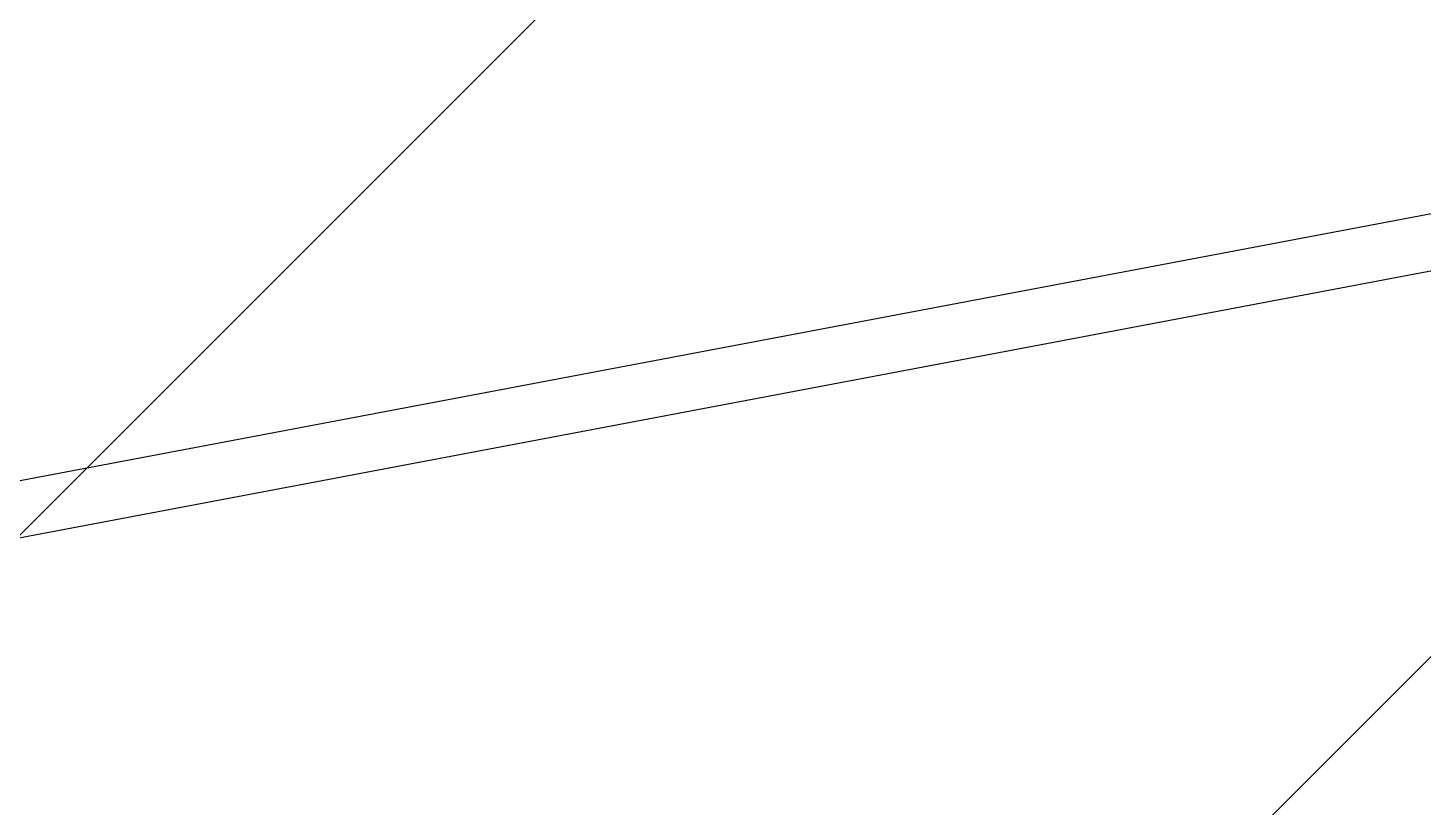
# Model space of a CAD drawing. Extents: x 407440 to 411585, y 6041728 to 6045069.
# Drawn here: x 408242.19 to 408256.49, y 6044187.07 to 6044195.06 of the extents above; entities that cross this region are included whole.
import ezdxf

# ---------------------------------------------------------------- set-up
doc = ezdxf.new("R2010")
doc.units = 0
doc.header["$LTSCALE"] = 5
doc.linetypes.add('foc-TIELINE', pattern=[1.875, 1.25, -0.625])
doc.layers.add('P-PROPOSED-EXISTING-H', color=59, linetype='Continuous')
doc.layers.add('T-TIE', color=201, linetype='foc-TIELINE')

# ---------------------------------------------------------------- blocks, each defined once
blk = doc.blocks.new('P-RIG-877')
at = {"layer": 'T-TIE', "linetype": 'ByBlock', "lineweight": 25}
for points in [[(8.2317, -24.408), (8.2202, -24.408), (8.2317, -24.408), (8.2317, -24.4195), (8.2202, -24.4195), (8.2317, -24.3966), (8.2202, -24.3966), (8.2317, -24.3966), (8.5417, -23.5585), (8.6565, -23.5585), (8.6565, -18.5069), (9.2649, -18.5069), (9.2649, -18.2429), (9.3453, -18.1625), (9.3453, -17.9444), (11.4922, -17.9444)], [(8.5417, -23.6044), (8.5417, -18.3921), (9.2649, -18.3921)]]:
    blk.add_lwpolyline(points, dxfattribs=at)

msp = doc.modelspace()

# ---------------------------------------------------------------- hatches: boundary and pattern name
at = {"layer": 'P-PROPOSED-EXISTING-H'}
h = msp.add_hatch(dxfattribs=at)
h.set_pattern_fill('ANSI31', color=256, scale=3.498392, style=0)
h.set_pattern_definition([(45, (-2243.128, 2713.837), (-7.854113246, 7.854113246), [])])
edge = h.paths.add_edge_path()
edge.add_line((408709.29, 6043818.222), (408241.305, 6043729.713))
edge.add_line((408241.305, 6043729.713), (407794.436, 6043645.198))
edge.add_line((407794.436, 6043645.198), (407673.83, 6044282.895))
edge.add_line((407673.83, 6044282.895), (408123.669, 6044351.83))
edge.add_line((408123.669, 6044351.83), (408654.575, 6044433.189))
edge.add_line((408654.575, 6044433.189), (409028.997, 6044539.866))
edge.add_line((409028.997, 6044539.866), (409149.726, 6043901.52))
edge.add_line((409149.726, 6043901.52), (408898.792, 6043854.062))
edge.add_arc((408782.127, 6043952.01), 152.33, 241.43508, 319.98432, ccw=False)

# ---------------------------------------------------------------- block references
at = {"layer": 'T-TIE', "linetype": 'ByBlock', "xscale": 4.999999999955019, "yscale": 4.999999999955019, "zscale": 4.999999999955019, "rotation": 280.7096999997605}
msp.add_blockref('P-RIG-877', (408346.005, 6044253.532), dxfattribs=at)

doc.saveas('drawing.dxf')
